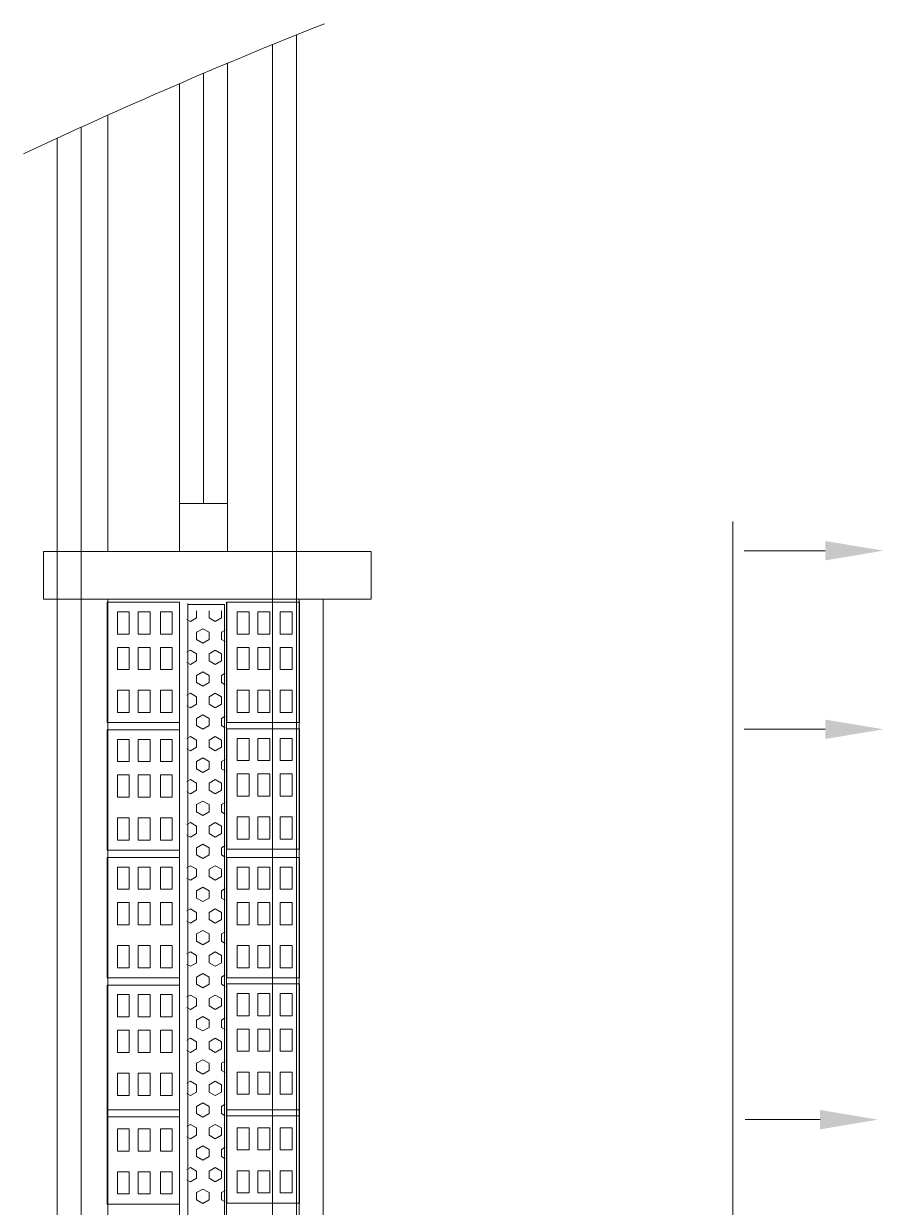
# Model space of a CAD drawing. Header units: inches. Extents: x -7543 to -822, y 102837 to 190349.
# Drawn here: x -822.1496 to -822.1047, y 102837.0857 to 102837.1475 of the extents above; entities that cross this region are included whole.
import ezdxf

# ---------------------------------------------------------------- set-up
doc = ezdxf.new("R2010")
doc.units = ezdxf.units.IN
doc.header["$MEASUREMENT"] = 0
doc.layers.add('PENCERE', color=7, linetype='Continuous', lineweight=18, true_color=0xffb360)

msp = doc.modelspace()

# ---------------------------------------------------------------- linework, layer by layer
at = {"layer": 'PENCERE'}
for p, q in [((-822.135369, 102837.146926), (-822.135369, 102837.135022)), ((-822.136619, 102837.13452), (-822.136619, 102837.146419)), ((-822.138969, 102837.145446), (-822.138969, 102837.122465)), ((-822.140219, 102837.122465), (-822.140219, 102837.144919)), ((-822.141469, 102837.144384), (-822.141469, 102837.122465)), ((-822.145219, 102837.142737), (-822.145219, 102837.119965)), ((-822.146619, 102837.131045), (-822.146619, 102837.142105)), ((-822.147869, 102837.130676), (-822.147869, 102837.141533)), ((-822.135369, 102837.135022), (-822.135369, 102837.075215)), ((-822.136619, 102837.073965), (-822.136619, 102837.13452)), ((-822.146619, 102837.073965), (-822.146619, 102837.131045)), ((-822.147869, 102837.062891), (-822.147869, 102837.130676)), ((-822.141469, 102837.122465), (-822.138969, 102837.122465)), ((-822.141469, 102837.122465), (-822.141469, 102837.119965)), ((-822.138969, 102837.122465), (-822.138969, 102837.119965)), ((-822.112565, 102837.12152), (-822.112565, 102837.057758)), ((-822.148573, 102837.117465), (-822.148573, 102837.119965)), ((-822.148573, 102837.119965), (-822.131469, 102837.119965)), ((-822.131469, 102837.117465), (-822.131469, 102837.119965)), ((-822.107742, 102837.120001), (-822.111984, 102837.120001)), ((-822.148573, 102837.117465), (-822.131469, 102837.117465)), ((-822.145257, 102837.117309), (-822.145257, 102837.111025)), ((-822.14147, 102837.117309), (-822.145257, 102837.117309)), ((-822.145219, 102837.074159), (-822.145219, 102837.117465)), ((-822.14148, 102837.117309), (-822.14148, 102837.074133)), ((-822.14147, 102837.111025), (-822.14147, 102837.117309)), ((-822.141046, 102837.11725), (-822.141046, 102837.074024)), ((-822.139016, 102837.074133), (-822.139016, 102837.117309)), ((-822.138999, 102837.117309), (-822.138999, 102837.111025)), ((-822.135212, 102837.117309), (-822.138999, 102837.117309)), ((-822.135219, 102837.074159), (-822.135219, 102837.117465)), ((-822.135212, 102837.111025), (-822.135212, 102837.117309)), ((-822.133969, 102837.073715), (-822.133969, 102837.117465)), ((-822.144714, 102837.116809), (-822.144095, 102837.116809)), ((-822.144714, 102837.115649), (-822.144714, 102837.116809)), ((-822.144095, 102837.116809), (-822.144095, 102837.115649)), ((-822.143631, 102837.116809), (-822.143013, 102837.116809)), ((-822.143631, 102837.115649), (-822.143631, 102837.116809)), ((-822.143013, 102837.116809), (-822.143013, 102837.115649)), ((-822.142471, 102837.116809), (-822.141853, 102837.116809)), ((-822.142471, 102837.115649), (-822.142471, 102837.116809)), ((-822.141853, 102837.116809), (-822.141853, 102837.115649)), ((-822.139129, 102837.11719), (-822.141046, 102837.11719)), ((-822.140581, 102837.116493), (-822.140581, 102837.116868)), ((-822.139932, 102837.116493), (-822.139932, 102837.116868)), ((-822.139282, 102837.116493), (-822.139282, 102837.116868)), ((-822.139129, 102837.074024), (-822.139129, 102837.11719)), ((-822.138456, 102837.116809), (-822.137837, 102837.116809)), ((-822.138456, 102837.115649), (-822.138456, 102837.116809)), ((-822.137837, 102837.116809), (-822.137837, 102837.115649)), ((-822.137373, 102837.116809), (-822.136755, 102837.116809)), ((-822.137373, 102837.115649), (-822.137373, 102837.116809)), ((-822.136755, 102837.116809), (-822.136755, 102837.115649)), ((-822.136214, 102837.116809), (-822.135595, 102837.116809)), ((-822.136214, 102837.115649), (-822.136214, 102837.116809)), ((-822.135595, 102837.116809), (-822.135595, 102837.115649)), ((-822.140906, 102837.116305), (-822.141083, 102837.116407)), ((-822.140581, 102837.116493), (-822.140906, 102837.116305)), ((-822.139607, 102837.116305), (-822.139932, 102837.116493)), ((-822.139282, 102837.116493), (-822.139607, 102837.116305)), ((-822.144095, 102837.115649), (-822.144714, 102837.115649)), ((-822.143013, 102837.115649), (-822.143631, 102837.115649)), ((-822.141853, 102837.115649), (-822.142471, 102837.115649)), ((-822.140256, 102837.11593), (-822.140581, 102837.115743)), ((-822.140581, 102837.115368), (-822.140581, 102837.115743)), ((-822.139932, 102837.115743), (-822.140256, 102837.11593)), ((-822.139932, 102837.115368), (-822.139932, 102837.115743)), ((-822.139083, 102837.115858), (-822.139282, 102837.115743)), ((-822.139282, 102837.115368), (-822.139282, 102837.115743)), ((-822.137837, 102837.115649), (-822.138456, 102837.115649)), ((-822.136755, 102837.115649), (-822.137373, 102837.115649)), ((-822.135595, 102837.115649), (-822.136214, 102837.115649)), ((-822.144714, 102837.114954), (-822.144095, 102837.114954)), ((-822.144714, 102837.113794), (-822.144714, 102837.114954)), ((-822.144095, 102837.114954), (-822.144095, 102837.113794)), ((-822.143631, 102837.114954), (-822.143013, 102837.114954)), ((-822.143631, 102837.113794), (-822.143631, 102837.114954)), ((-822.143013, 102837.114954), (-822.143013, 102837.113794)), ((-822.142471, 102837.114954), (-822.141853, 102837.114954)), ((-822.142471, 102837.113794), (-822.142471, 102837.114954)), ((-822.141853, 102837.114954), (-822.141853, 102837.113794)), ((-822.140906, 102837.114805), (-822.141083, 102837.114703)), ((-822.140581, 102837.114618), (-822.140906, 102837.114805)), ((-822.140256, 102837.11518), (-822.140581, 102837.115368)), ((-822.139932, 102837.115368), (-822.140256, 102837.11518)), ((-822.139607, 102837.114805), (-822.139932, 102837.114618)), ((-822.139282, 102837.114618), (-822.139607, 102837.114805)), ((-822.139083, 102837.115253), (-822.139282, 102837.115368)), ((-822.138456, 102837.114954), (-822.137837, 102837.114954)), ((-822.138456, 102837.113794), (-822.138456, 102837.114954)), ((-822.137837, 102837.114954), (-822.137837, 102837.113794)), ((-822.137373, 102837.114954), (-822.136755, 102837.114954)), ((-822.137373, 102837.113794), (-822.137373, 102837.114954)), ((-822.136755, 102837.114954), (-822.136755, 102837.113794)), ((-822.136214, 102837.114954), (-822.135595, 102837.114954)), ((-822.136214, 102837.113794), (-822.136214, 102837.114954)), ((-822.135595, 102837.114954), (-822.135595, 102837.113794)), ((-822.140906, 102837.114055), (-822.141083, 102837.114157)), ((-822.140581, 102837.114243), (-822.140906, 102837.114055)), ((-822.140581, 102837.114243), (-822.140581, 102837.114618)), ((-822.139932, 102837.114243), (-822.139932, 102837.114618)), ((-822.139607, 102837.114055), (-822.139932, 102837.114243)), ((-822.139282, 102837.114243), (-822.139607, 102837.114055)), ((-822.139282, 102837.114243), (-822.139282, 102837.114618)), ((-822.144095, 102837.113794), (-822.144714, 102837.113794)), ((-822.143013, 102837.113794), (-822.143631, 102837.113794)), ((-822.141853, 102837.113794), (-822.142471, 102837.113794)), ((-822.140256, 102837.11368), (-822.140581, 102837.113493)), ((-822.139932, 102837.113493), (-822.140256, 102837.11368)), ((-822.139083, 102837.113608), (-822.139282, 102837.113493)), ((-822.137837, 102837.113794), (-822.138456, 102837.113794)), ((-822.136755, 102837.113794), (-822.137373, 102837.113794)), ((-822.135595, 102837.113794), (-822.136214, 102837.113794)), ((-822.140581, 102837.113118), (-822.140581, 102837.113493)), ((-822.140256, 102837.11293), (-822.140581, 102837.113118)), ((-822.139932, 102837.113118), (-822.140256, 102837.11293)), ((-822.139932, 102837.113118), (-822.139932, 102837.113493)), ((-822.139282, 102837.113118), (-822.139282, 102837.113493)), ((-822.139083, 102837.113003), (-822.139282, 102837.113118)), ((-822.144714, 102837.112712), (-822.144095, 102837.112712)), ((-822.144714, 102837.111553), (-822.144714, 102837.112712)), ((-822.144095, 102837.112712), (-822.144095, 102837.111553)), ((-822.143631, 102837.112712), (-822.143013, 102837.112712)), ((-822.143631, 102837.111553), (-822.143631, 102837.112712)), ((-822.143013, 102837.112712), (-822.143013, 102837.111553)), ((-822.142471, 102837.112712), (-822.141853, 102837.112712)), ((-822.142471, 102837.111553), (-822.142471, 102837.112712)), ((-822.141853, 102837.112712), (-822.141853, 102837.111553)), ((-822.140906, 102837.112555), (-822.141083, 102837.112453)), ((-822.140581, 102837.112368), (-822.140906, 102837.112555)), ((-822.140581, 102837.111993), (-822.140581, 102837.112368)), ((-822.139607, 102837.112555), (-822.139932, 102837.112368)), ((-822.139932, 102837.111993), (-822.139932, 102837.112368)), ((-822.139282, 102837.112368), (-822.139607, 102837.112555)), ((-822.139282, 102837.111993), (-822.139282, 102837.112368)), ((-822.138456, 102837.112712), (-822.137837, 102837.112712)), ((-822.138456, 102837.111553), (-822.138456, 102837.112712)), ((-822.137837, 102837.112712), (-822.137837, 102837.111553)), ((-822.137373, 102837.112712), (-822.136755, 102837.112712)), ((-822.137373, 102837.111553), (-822.137373, 102837.112712)), ((-822.136755, 102837.112712), (-822.136755, 102837.111553)), ((-822.136214, 102837.112712), (-822.135595, 102837.112712)), ((-822.136214, 102837.111553), (-822.136214, 102837.112712)), ((-822.135595, 102837.112712), (-822.135595, 102837.111553)), ((-822.140906, 102837.111805), (-822.141083, 102837.111907)), ((-822.140581, 102837.111993), (-822.140906, 102837.111805)), ((-822.139607, 102837.111805), (-822.139932, 102837.111993)), ((-822.139282, 102837.111993), (-822.139607, 102837.111805)), ((-822.144095, 102837.111553), (-822.144714, 102837.111553)), ((-822.143013, 102837.111553), (-822.143631, 102837.111553)), ((-822.141853, 102837.111553), (-822.142471, 102837.111553)), ((-822.140256, 102837.11143), (-822.140581, 102837.111243)), ((-822.140581, 102837.110868), (-822.140581, 102837.111243)), ((-822.139932, 102837.111243), (-822.140256, 102837.11143)), ((-822.139932, 102837.110868), (-822.139932, 102837.111243)), ((-822.139083, 102837.111358), (-822.139282, 102837.111243)), ((-822.139282, 102837.110868), (-822.139282, 102837.111243)), ((-822.137837, 102837.111553), (-822.138456, 102837.111553)), ((-822.136755, 102837.111553), (-822.137373, 102837.111553)), ((-822.135595, 102837.111553), (-822.136214, 102837.111553)), ((-822.145257, 102837.111025), (-822.14147, 102837.111025)), ((-822.145257, 102837.110648), (-822.145257, 102837.104364)), ((-822.14147, 102837.110648), (-822.145257, 102837.110648)), ((-822.14147, 102837.104364), (-822.14147, 102837.110648)), ((-822.140256, 102837.11068), (-822.140581, 102837.110868)), ((-822.139932, 102837.110868), (-822.140256, 102837.11068)), ((-822.139083, 102837.110753), (-822.139282, 102837.110868)), ((-822.138999, 102837.111025), (-822.135212, 102837.111025)), ((-822.135212, 102837.110704), (-822.138999, 102837.110704)), ((-822.138999, 102837.110704), (-822.138999, 102837.10442)), ((-822.135212, 102837.10442), (-822.135212, 102837.110704)), ((-822.107742, 102837.110677), (-822.111984, 102837.110677)), ((-822.144714, 102837.110148), (-822.144095, 102837.110148)), ((-822.144714, 102837.108988), (-822.144714, 102837.110148)), ((-822.144095, 102837.110148), (-822.144095, 102837.108988)), ((-822.143631, 102837.110148), (-822.143013, 102837.110148)), ((-822.143631, 102837.108988), (-822.143631, 102837.110148)), ((-822.143013, 102837.110148), (-822.143013, 102837.108988)), ((-822.142471, 102837.110148), (-822.141853, 102837.110148)), ((-822.142471, 102837.108988), (-822.142471, 102837.110148)), ((-822.141853, 102837.110148), (-822.141853, 102837.108988)), ((-822.140906, 102837.110305), (-822.141083, 102837.110203)), ((-822.140581, 102837.110118), (-822.140906, 102837.110305)), ((-822.140581, 102837.109743), (-822.140581, 102837.110118)), ((-822.139607, 102837.110305), (-822.139932, 102837.110118)), ((-822.139932, 102837.109743), (-822.139932, 102837.110118)), ((-822.139282, 102837.110118), (-822.139607, 102837.110305)), ((-822.139282, 102837.109743), (-822.139282, 102837.110118)), ((-822.138456, 102837.110204), (-822.137837, 102837.110204)), ((-822.138456, 102837.109044), (-822.138456, 102837.110204)), ((-822.137837, 102837.110204), (-822.137837, 102837.109044)), ((-822.137373, 102837.110204), (-822.136755, 102837.110204)), ((-822.137373, 102837.109044), (-822.137373, 102837.110204)), ((-822.136755, 102837.110204), (-822.136755, 102837.109044)), ((-822.136214, 102837.110204), (-822.135595, 102837.110204)), ((-822.136214, 102837.109044), (-822.136214, 102837.110204)), ((-822.135595, 102837.110204), (-822.135595, 102837.109044)), ((-822.140906, 102837.109555), (-822.141083, 102837.109657)), ((-822.140581, 102837.109743), (-822.140906, 102837.109555)), ((-822.139607, 102837.109555), (-822.139932, 102837.109743)), ((-822.139282, 102837.109743), (-822.139607, 102837.109555)), ((-822.144095, 102837.108988), (-822.144714, 102837.108988)), ((-822.143013, 102837.108988), (-822.143631, 102837.108988)), ((-822.141853, 102837.108988), (-822.142471, 102837.108988)), ((-822.140256, 102837.10918), (-822.140581, 102837.108993)), ((-822.140581, 102837.108618), (-822.140581, 102837.108993)), ((-822.140256, 102837.10843), (-822.140581, 102837.108618)), ((-822.139932, 102837.108993), (-822.140256, 102837.10918)), ((-822.139932, 102837.108618), (-822.140256, 102837.10843)), ((-822.139932, 102837.108618), (-822.139932, 102837.108993)), ((-822.139083, 102837.109108), (-822.139282, 102837.108993)), ((-822.139282, 102837.108618), (-822.139282, 102837.108993)), ((-822.139083, 102837.108503), (-822.139282, 102837.108618)), ((-822.137837, 102837.109044), (-822.138456, 102837.109044)), ((-822.136755, 102837.109044), (-822.137373, 102837.109044)), ((-822.135595, 102837.109044), (-822.136214, 102837.109044)), ((-822.144714, 102837.108293), (-822.144095, 102837.108293)), ((-822.144714, 102837.107133), (-822.144714, 102837.108293)), ((-822.144095, 102837.108293), (-822.144095, 102837.107133)), ((-822.143631, 102837.108293), (-822.143013, 102837.108293)), ((-822.143631, 102837.107133), (-822.143631, 102837.108293)), ((-822.143013, 102837.108293), (-822.143013, 102837.107133)), ((-822.142471, 102837.108293), (-822.141853, 102837.108293)), ((-822.142471, 102837.107133), (-822.142471, 102837.108293)), ((-822.141853, 102837.108293), (-822.141853, 102837.107133)), ((-822.140906, 102837.108055), (-822.141083, 102837.107953)), ((-822.140581, 102837.107868), (-822.140906, 102837.108055)), ((-822.139607, 102837.108055), (-822.139932, 102837.107868)), ((-822.139282, 102837.107868), (-822.139607, 102837.108055)), ((-822.138456, 102837.108348), (-822.137837, 102837.108348)), ((-822.138456, 102837.107189), (-822.138456, 102837.108348)), ((-822.137837, 102837.108348), (-822.137837, 102837.107189)), ((-822.137373, 102837.108348), (-822.136755, 102837.108348)), ((-822.137373, 102837.107189), (-822.137373, 102837.108348)), ((-822.136755, 102837.108348), (-822.136755, 102837.107189)), ((-822.136214, 102837.108348), (-822.135595, 102837.108348)), ((-822.136214, 102837.107189), (-822.136214, 102837.108348)), ((-822.135595, 102837.108348), (-822.135595, 102837.107189)), ((-822.140906, 102837.107305), (-822.141083, 102837.107407)), ((-822.140581, 102837.107493), (-822.140906, 102837.107305)), ((-822.140581, 102837.107493), (-822.140581, 102837.107868)), ((-822.139932, 102837.107493), (-822.139932, 102837.107868)), ((-822.139607, 102837.107305), (-822.139932, 102837.107493)), ((-822.139282, 102837.107493), (-822.139607, 102837.107305)), ((-822.139282, 102837.107493), (-822.139282, 102837.107868)), ((-822.144095, 102837.107133), (-822.144714, 102837.107133)), ((-822.143013, 102837.107133), (-822.143631, 102837.107133)), ((-822.141853, 102837.107133), (-822.142471, 102837.107133)), ((-822.140256, 102837.10693), (-822.140581, 102837.106743)), ((-822.140581, 102837.106368), (-822.140581, 102837.106743)), ((-822.139932, 102837.106743), (-822.140256, 102837.10693)), ((-822.139932, 102837.106368), (-822.139932, 102837.106743)), ((-822.139083, 102837.106858), (-822.139282, 102837.106743)), ((-822.139282, 102837.106368), (-822.139282, 102837.106743)), ((-822.137837, 102837.107189), (-822.138456, 102837.107189)), ((-822.136755, 102837.107189), (-822.137373, 102837.107189)), ((-822.135595, 102837.107189), (-822.136214, 102837.107189)), ((-822.140256, 102837.10618), (-822.140581, 102837.106368)), ((-822.139932, 102837.106368), (-822.140256, 102837.10618)), ((-822.139083, 102837.106253), (-822.139282, 102837.106368)), ((-822.144714, 102837.106051), (-822.144095, 102837.106051)), ((-822.144714, 102837.104892), (-822.144714, 102837.106051)), ((-822.144095, 102837.106051), (-822.144095, 102837.104892)), ((-822.143631, 102837.106051), (-822.143013, 102837.106051)), ((-822.143631, 102837.104892), (-822.143631, 102837.106051)), ((-822.143013, 102837.106051), (-822.143013, 102837.104892)), ((-822.142471, 102837.106051), (-822.141853, 102837.106051)), ((-822.142471, 102837.104892), (-822.142471, 102837.106051)), ((-822.141853, 102837.106051), (-822.141853, 102837.104892)), ((-822.140906, 102837.105805), (-822.141083, 102837.105703)), ((-822.140581, 102837.105618), (-822.140906, 102837.105805)), ((-822.140581, 102837.105243), (-822.140581, 102837.105618)), ((-822.139607, 102837.105805), (-822.139932, 102837.105618)), ((-822.139932, 102837.105243), (-822.139932, 102837.105618)), ((-822.139282, 102837.105618), (-822.139607, 102837.105805)), ((-822.139282, 102837.105243), (-822.139282, 102837.105618)), ((-822.138456, 102837.106107), (-822.137837, 102837.106107)), ((-822.138456, 102837.104948), (-822.138456, 102837.106107)), ((-822.137837, 102837.106107), (-822.137837, 102837.104948)), ((-822.137373, 102837.106107), (-822.136755, 102837.106107)), ((-822.137373, 102837.104948), (-822.137373, 102837.106107)), ((-822.136755, 102837.106107), (-822.136755, 102837.104948)), ((-822.136214, 102837.106107), (-822.135595, 102837.106107)), ((-822.136214, 102837.104948), (-822.136214, 102837.106107)), ((-822.135595, 102837.106107), (-822.135595, 102837.104948)), ((-822.144095, 102837.104892), (-822.144714, 102837.104892)), ((-822.143013, 102837.104892), (-822.143631, 102837.104892)), ((-822.141853, 102837.104892), (-822.142471, 102837.104892)), ((-822.140906, 102837.105055), (-822.141083, 102837.105157)), ((-822.140581, 102837.105243), (-822.140906, 102837.105055)), ((-822.139607, 102837.105055), (-822.139932, 102837.105243)), ((-822.139282, 102837.105243), (-822.139607, 102837.105055)), ((-822.137837, 102837.104948), (-822.138456, 102837.104948)), ((-822.136755, 102837.104948), (-822.137373, 102837.104948)), ((-822.135595, 102837.104948), (-822.136214, 102837.104948)), ((-822.145257, 102837.104364), (-822.14147, 102837.104364)), ((-822.140256, 102837.10468), (-822.140581, 102837.104493)), ((-822.140581, 102837.104118), (-822.140581, 102837.104493)), ((-822.139932, 102837.104493), (-822.140256, 102837.10468)), ((-822.139932, 102837.104118), (-822.139932, 102837.104493)), ((-822.139083, 102837.104608), (-822.139282, 102837.104493)), ((-822.139282, 102837.104118), (-822.139282, 102837.104493)), ((-822.138999, 102837.10442), (-822.135212, 102837.10442)), ((-822.145257, 102837.103987), (-822.145257, 102837.097702)), ((-822.14147, 102837.103987), (-822.145257, 102837.103987)), ((-822.14147, 102837.097702), (-822.14147, 102837.103987)), ((-822.140256, 102837.10393), (-822.140581, 102837.104118)), ((-822.139932, 102837.104118), (-822.140256, 102837.10393)), ((-822.139083, 102837.104003), (-822.139282, 102837.104118)), ((-822.135212, 102837.103987), (-822.138999, 102837.103987)), ((-822.138999, 102837.103987), (-822.138999, 102837.097702)), ((-822.135212, 102837.097702), (-822.135212, 102837.103987)), ((-822.144714, 102837.103486), (-822.144095, 102837.103486)), ((-822.144714, 102837.102327), (-822.144714, 102837.103486)), ((-822.144095, 102837.103486), (-822.144095, 102837.102327)), ((-822.143631, 102837.103486), (-822.143013, 102837.103486)), ((-822.143631, 102837.102327), (-822.143631, 102837.103486)), ((-822.143013, 102837.103486), (-822.143013, 102837.102327)), ((-822.142471, 102837.103486), (-822.141853, 102837.103486)), ((-822.142471, 102837.102327), (-822.142471, 102837.103486)), ((-822.141853, 102837.103486), (-822.141853, 102837.102327)), ((-822.140906, 102837.103555), (-822.141083, 102837.103453)), ((-822.140581, 102837.103368), (-822.140906, 102837.103555)), ((-822.140581, 102837.102993), (-822.140581, 102837.103368)), ((-822.139607, 102837.103555), (-822.139932, 102837.103368)), ((-822.139932, 102837.102993), (-822.139932, 102837.103368)), ((-822.139282, 102837.103368), (-822.139607, 102837.103555)), ((-822.139282, 102837.102993), (-822.139282, 102837.103368)), ((-822.138456, 102837.103486), (-822.137837, 102837.103486)), ((-822.138456, 102837.102327), (-822.138456, 102837.103486)), ((-822.137837, 102837.103486), (-822.137837, 102837.102327)), ((-822.137373, 102837.103486), (-822.136755, 102837.103486)), ((-822.137373, 102837.102327), (-822.137373, 102837.103486)), ((-822.136755, 102837.103486), (-822.136755, 102837.102327)), ((-822.136214, 102837.103486), (-822.135595, 102837.103486)), ((-822.136214, 102837.102327), (-822.136214, 102837.103486)), ((-822.135595, 102837.103486), (-822.135595, 102837.102327)), ((-822.140906, 102837.102805), (-822.141083, 102837.102907)), ((-822.140581, 102837.102993), (-822.140906, 102837.102805)), ((-822.140256, 102837.10243), (-822.140581, 102837.102243)), ((-822.139932, 102837.102243), (-822.140256, 102837.10243)), ((-822.139607, 102837.102805), (-822.139932, 102837.102993)), ((-822.139282, 102837.102993), (-822.139607, 102837.102805)), ((-822.144095, 102837.102327), (-822.144714, 102837.102327)), ((-822.143013, 102837.102327), (-822.143631, 102837.102327)), ((-822.141853, 102837.102327), (-822.142471, 102837.102327)), ((-822.140581, 102837.101868), (-822.140581, 102837.102243)), ((-822.140256, 102837.10168), (-822.140581, 102837.101868)), ((-822.139932, 102837.101868), (-822.140256, 102837.10168)), ((-822.139932, 102837.101868), (-822.139932, 102837.102243)), ((-822.139083, 102837.102358), (-822.139282, 102837.102243)), ((-822.139282, 102837.101868), (-822.139282, 102837.102243)), ((-822.139083, 102837.101753), (-822.139282, 102837.101868)), ((-822.137837, 102837.102327), (-822.138456, 102837.102327)), ((-822.136755, 102837.102327), (-822.137373, 102837.102327)), ((-822.135595, 102837.102327), (-822.136214, 102837.102327)), ((-822.144714, 102837.101631), (-822.144095, 102837.101631)), ((-822.144714, 102837.100472), (-822.144714, 102837.101631)), ((-822.144095, 102837.101631), (-822.144095, 102837.100472)), ((-822.143631, 102837.101631), (-822.143013, 102837.101631)), ((-822.143631, 102837.100472), (-822.143631, 102837.101631)), ((-822.143013, 102837.101631), (-822.143013, 102837.100472)), ((-822.142471, 102837.101631), (-822.141853, 102837.101631)), ((-822.142471, 102837.100472), (-822.142471, 102837.101631)), ((-822.141853, 102837.101631), (-822.141853, 102837.100472)), ((-822.140906, 102837.101305), (-822.141083, 102837.101203)), ((-822.140581, 102837.101118), (-822.140906, 102837.101305)), ((-822.139607, 102837.101305), (-822.139932, 102837.101118)), ((-822.139282, 102837.101118), (-822.139607, 102837.101305)), ((-822.138456, 102837.101631), (-822.137837, 102837.101631)), ((-822.138456, 102837.100472), (-822.138456, 102837.101631)), ((-822.137837, 102837.101631), (-822.137837, 102837.100472)), ((-822.137373, 102837.101631), (-822.136755, 102837.101631)), ((-822.137373, 102837.100472), (-822.137373, 102837.101631)), ((-822.136755, 102837.101631), (-822.136755, 102837.100472)), ((-822.136214, 102837.101631), (-822.135595, 102837.101631)), ((-822.136214, 102837.100472), (-822.136214, 102837.101631)), ((-822.135595, 102837.101631), (-822.135595, 102837.100472)), ((-822.140906, 102837.100555), (-822.141083, 102837.100657)), ((-822.140581, 102837.100743), (-822.140906, 102837.100555)), ((-822.140581, 102837.100743), (-822.140581, 102837.101118)), ((-822.139932, 102837.100743), (-822.139932, 102837.101118)), ((-822.139607, 102837.100555), (-822.139932, 102837.100743)), ((-822.139282, 102837.100743), (-822.139607, 102837.100555)), ((-822.139282, 102837.100743), (-822.139282, 102837.101118)), ((-822.144095, 102837.100472), (-822.144714, 102837.100472)), ((-822.143013, 102837.100472), (-822.143631, 102837.100472)), ((-822.141853, 102837.100472), (-822.142471, 102837.100472)), ((-822.140256, 102837.10018), (-822.140581, 102837.099993)), ((-822.140581, 102837.099618), (-822.140581, 102837.099993)), ((-822.139932, 102837.099993), (-822.140256, 102837.10018)), ((-822.139932, 102837.099618), (-822.139932, 102837.099993)), ((-822.139083, 102837.100108), (-822.139282, 102837.099993)), ((-822.139282, 102837.099618), (-822.139282, 102837.099993)), ((-822.137837, 102837.100472), (-822.138456, 102837.100472)), ((-822.136755, 102837.100472), (-822.137373, 102837.100472)), ((-822.135595, 102837.100472), (-822.136214, 102837.100472)), ((-822.144714, 102837.09939), (-822.144095, 102837.09939)), ((-822.144714, 102837.09823), (-822.144714, 102837.09939)), ((-822.144095, 102837.09939), (-822.144095, 102837.09823)), ((-822.143631, 102837.09939), (-822.143013, 102837.09939)), ((-822.143631, 102837.09823), (-822.143631, 102837.09939)), ((-822.143013, 102837.09939), (-822.143013, 102837.09823)), ((-822.142471, 102837.09939), (-822.141853, 102837.09939)), ((-822.142471, 102837.09823), (-822.142471, 102837.09939)), ((-822.141853, 102837.09939), (-822.141853, 102837.09823)), ((-822.140256, 102837.09943), (-822.140581, 102837.099618)), ((-822.139932, 102837.099618), (-822.140256, 102837.09943)), ((-822.139083, 102837.099503), (-822.139282, 102837.099618)), ((-822.138456, 102837.09939), (-822.137837, 102837.09939)), ((-822.138456, 102837.09823), (-822.138456, 102837.09939)), ((-822.137837, 102837.09939), (-822.137837, 102837.09823)), ((-822.137373, 102837.09939), (-822.136755, 102837.09939)), ((-822.137373, 102837.09823), (-822.137373, 102837.09939)), ((-822.136755, 102837.09939), (-822.136755, 102837.09823)), ((-822.136214, 102837.09939), (-822.135595, 102837.09939)), ((-822.136214, 102837.09823), (-822.136214, 102837.09939)), ((-822.135595, 102837.09939), (-822.135595, 102837.09823)), ((-822.140906, 102837.099055), (-822.141083, 102837.098953)), ((-822.140581, 102837.098868), (-822.140906, 102837.099055)), ((-822.140581, 102837.098493), (-822.140581, 102837.098868)), ((-822.139607, 102837.099055), (-822.139932, 102837.098868)), ((-822.139932, 102837.098493), (-822.139932, 102837.098868)), ((-822.139282, 102837.098868), (-822.139607, 102837.099055)), ((-822.139282, 102837.098493), (-822.139282, 102837.098868)), ((-822.144095, 102837.09823), (-822.144714, 102837.09823)), ((-822.143013, 102837.09823), (-822.143631, 102837.09823)), ((-822.141853, 102837.09823), (-822.142471, 102837.09823)), ((-822.140906, 102837.098305), (-822.141083, 102837.098407)), ((-822.140581, 102837.098493), (-822.140906, 102837.098305)), ((-822.139607, 102837.098305), (-822.139932, 102837.098493)), ((-822.139282, 102837.098493), (-822.139607, 102837.098305)), ((-822.137837, 102837.09823), (-822.138456, 102837.09823)), ((-822.136755, 102837.09823), (-822.137373, 102837.09823)), ((-822.135595, 102837.09823), (-822.136214, 102837.09823)), ((-822.145257, 102837.097702), (-822.14147, 102837.097702)), ((-822.140256, 102837.09793), (-822.140581, 102837.097743)), ((-822.140581, 102837.097368), (-822.140581, 102837.097743)), ((-822.139932, 102837.097743), (-822.140256, 102837.09793)), ((-822.139932, 102837.097368), (-822.139932, 102837.097743)), ((-822.139083, 102837.097858), (-822.139282, 102837.097743)), ((-822.139282, 102837.097368), (-822.139282, 102837.097743)), ((-822.138999, 102837.097702), (-822.135212, 102837.097702)), ((-822.14147, 102837.097326), (-822.145257, 102837.097326)), ((-822.145257, 102837.097326), (-822.145257, 102837.091041)), ((-822.14147, 102837.091041), (-822.14147, 102837.097326)), ((-822.140256, 102837.09718), (-822.140581, 102837.097368)), ((-822.139932, 102837.097368), (-822.140256, 102837.09718)), ((-822.139083, 102837.097253), (-822.139282, 102837.097368)), ((-822.138999, 102837.097382), (-822.138999, 102837.091097)), ((-822.135212, 102837.097382), (-822.138999, 102837.097382)), ((-822.138456, 102837.096881), (-822.137837, 102837.096881)), ((-822.138456, 102837.095722), (-822.138456, 102837.096881)), ((-822.137837, 102837.096881), (-822.137837, 102837.095722)), ((-822.137373, 102837.096881), (-822.136755, 102837.096881)), ((-822.137373, 102837.095722), (-822.137373, 102837.096881)), ((-822.136755, 102837.096881), (-822.136755, 102837.095722)), ((-822.136214, 102837.096881), (-822.135595, 102837.096881)), ((-822.136214, 102837.095722), (-822.136214, 102837.096881)), ((-822.135595, 102837.096881), (-822.135595, 102837.095722)), ((-822.135212, 102837.091097), (-822.135212, 102837.097382)), ((-822.144714, 102837.096825), (-822.144095, 102837.096825)), ((-822.144714, 102837.095666), (-822.144714, 102837.096825)), ((-822.144095, 102837.096825), (-822.144095, 102837.095666)), ((-822.143631, 102837.096825), (-822.143013, 102837.096825)), ((-822.143631, 102837.095666), (-822.143631, 102837.096825)), ((-822.143013, 102837.096825), (-822.143013, 102837.095666)), ((-822.142471, 102837.096825), (-822.141853, 102837.096825)), ((-822.142471, 102837.095666), (-822.142471, 102837.096825)), ((-822.141853, 102837.096825), (-822.141853, 102837.095666)), ((-822.140906, 102837.096805), (-822.141083, 102837.096703)), ((-822.140581, 102837.096618), (-822.140906, 102837.096805)), ((-822.140581, 102837.096243), (-822.140906, 102837.096055)), ((-822.140581, 102837.096243), (-822.140581, 102837.096618)), ((-822.139607, 102837.096805), (-822.139932, 102837.096618)), ((-822.139932, 102837.096243), (-822.139932, 102837.096618)), ((-822.139607, 102837.096055), (-822.139932, 102837.096243)), ((-822.139282, 102837.096618), (-822.139607, 102837.096805)), ((-822.139282, 102837.096243), (-822.139607, 102837.096055)), ((-822.139282, 102837.096243), (-822.139282, 102837.096618)), ((-822.144095, 102837.095666), (-822.144714, 102837.095666)), ((-822.143013, 102837.095666), (-822.143631, 102837.095666)), ((-822.141853, 102837.095666), (-822.142471, 102837.095666)), ((-822.140906, 102837.096055), (-822.141083, 102837.096157)), ((-822.140256, 102837.09568), (-822.140581, 102837.095493)), ((-822.139932, 102837.095493), (-822.140256, 102837.09568)), ((-822.137837, 102837.095722), (-822.138456, 102837.095722)), ((-822.136755, 102837.095722), (-822.137373, 102837.095722)), ((-822.135595, 102837.095722), (-822.136214, 102837.095722)), ((-822.140581, 102837.095118), (-822.140581, 102837.095493)), ((-822.140256, 102837.09493), (-822.140581, 102837.095118)), ((-822.139932, 102837.095118), (-822.140256, 102837.09493)), ((-822.139932, 102837.095118), (-822.139932, 102837.095493)), ((-822.139083, 102837.095608), (-822.139282, 102837.095493)), ((-822.139282, 102837.095118), (-822.139282, 102837.095493)), ((-822.139083, 102837.095003), (-822.139282, 102837.095118)), ((-822.138456, 102837.095026), (-822.137837, 102837.095026)), ((-822.138456, 102837.093867), (-822.138456, 102837.095026)), ((-822.137837, 102837.095026), (-822.137837, 102837.093867)), ((-822.137373, 102837.095026), (-822.136755, 102837.095026)), ((-822.137373, 102837.093867), (-822.137373, 102837.095026)), ((-822.136755, 102837.095026), (-822.136755, 102837.093867)), ((-822.136214, 102837.095026), (-822.135595, 102837.095026)), ((-822.136214, 102837.093867), (-822.136214, 102837.095026)), ((-822.135595, 102837.095026), (-822.135595, 102837.093867)), ((-822.144714, 102837.09497), (-822.144095, 102837.09497)), ((-822.144714, 102837.093811), (-822.144714, 102837.09497)), ((-822.144095, 102837.09497), (-822.144095, 102837.093811)), ((-822.143631, 102837.09497), (-822.143013, 102837.09497)), ((-822.143631, 102837.093811), (-822.143631, 102837.09497)), ((-822.143013, 102837.09497), (-822.143013, 102837.093811)), ((-822.142471, 102837.09497), (-822.141853, 102837.09497)), ((-822.142471, 102837.093811), (-822.142471, 102837.09497)), ((-822.141853, 102837.09497), (-822.141853, 102837.093811)), ((-822.140906, 102837.094555), (-822.141083, 102837.094453)), ((-822.140581, 102837.094368), (-822.140906, 102837.094555)), ((-822.139607, 102837.094555), (-822.139932, 102837.094368)), ((-822.139282, 102837.094368), (-822.139607, 102837.094555)), ((-822.144095, 102837.093811), (-822.144714, 102837.093811)), ((-822.143013, 102837.093811), (-822.143631, 102837.093811)), ((-822.141853, 102837.093811), (-822.142471, 102837.093811)), ((-822.140906, 102837.093805), (-822.141083, 102837.093907)), ((-822.140581, 102837.093993), (-822.140906, 102837.093805)), ((-822.140581, 102837.093993), (-822.140581, 102837.094368)), ((-822.139932, 102837.093993), (-822.139932, 102837.094368)), ((-822.139607, 102837.093805), (-822.139932, 102837.093993)), ((-822.139282, 102837.093993), (-822.139607, 102837.093805)), ((-822.139282, 102837.093993), (-822.139282, 102837.094368)), ((-822.137837, 102837.093867), (-822.138456, 102837.093867)), ((-822.136755, 102837.093867), (-822.137373, 102837.093867)), ((-822.135595, 102837.093867), (-822.136214, 102837.093867)), ((-822.140256, 102837.09343), (-822.140581, 102837.093243)), ((-822.140581, 102837.092868), (-822.140581, 102837.093243)), ((-822.139932, 102837.093243), (-822.140256, 102837.09343)), ((-822.139932, 102837.092868), (-822.139932, 102837.093243)), ((-822.139083, 102837.093358), (-822.139282, 102837.093243)), ((-822.139282, 102837.092868), (-822.139282, 102837.093243)), ((-822.144714, 102837.092729), (-822.144095, 102837.092729)), ((-822.144714, 102837.091569), (-822.144714, 102837.092729)), ((-822.144095, 102837.092729), (-822.144095, 102837.091569)), ((-822.143631, 102837.092729), (-822.143013, 102837.092729)), ((-822.143631, 102837.091569), (-822.143631, 102837.092729)), ((-822.143013, 102837.092729), (-822.143013, 102837.091569)), ((-822.142471, 102837.092729), (-822.141853, 102837.092729)), ((-822.142471, 102837.091569), (-822.142471, 102837.092729)), ((-822.141853, 102837.092729), (-822.141853, 102837.091569)), ((-822.140256, 102837.09268), (-822.140581, 102837.092868)), ((-822.139932, 102837.092868), (-822.140256, 102837.09268)), ((-822.139083, 102837.092753), (-822.139282, 102837.092868)), ((-822.138456, 102837.092785), (-822.137837, 102837.092785)), ((-822.138456, 102837.091625), (-822.138456, 102837.092785)), ((-822.137837, 102837.092785), (-822.137837, 102837.091625)), ((-822.137373, 102837.092785), (-822.136755, 102837.092785)), ((-822.137373, 102837.091625), (-822.137373, 102837.092785)), ((-822.136755, 102837.092785), (-822.136755, 102837.091625)), ((-822.136214, 102837.092785), (-822.135595, 102837.092785)), ((-822.136214, 102837.091625), (-822.136214, 102837.092785)), ((-822.135595, 102837.092785), (-822.135595, 102837.091625)), ((-822.145257, 102837.092176), (-822.145257, 102837.085892)), ((-822.14147, 102837.085892), (-822.14147, 102837.092176)), ((-822.140906, 102837.092305), (-822.141083, 102837.092203)), ((-822.140581, 102837.092118), (-822.140906, 102837.092305)), ((-822.140581, 102837.091743), (-822.140581, 102837.092118)), ((-822.139607, 102837.092305), (-822.139932, 102837.092118)), ((-822.139932, 102837.091743), (-822.139932, 102837.092118)), ((-822.139282, 102837.092118), (-822.139607, 102837.092305)), ((-822.139282, 102837.091743), (-822.139282, 102837.092118)), ((-822.138999, 102837.092232), (-822.138999, 102837.085948)), ((-822.135212, 102837.085948), (-822.135212, 102837.092232)), ((-822.144095, 102837.091569), (-822.144714, 102837.091569)), ((-822.143013, 102837.091569), (-822.143631, 102837.091569)), ((-822.141853, 102837.091569), (-822.142471, 102837.091569)), ((-822.140906, 102837.091555), (-822.141083, 102837.091657)), ((-822.140581, 102837.091743), (-822.140906, 102837.091555)), ((-822.139607, 102837.091555), (-822.139932, 102837.091743)), ((-822.139282, 102837.091743), (-822.139607, 102837.091555)), ((-822.137837, 102837.091625), (-822.138456, 102837.091625)), ((-822.136755, 102837.091625), (-822.137373, 102837.091625)), ((-822.135595, 102837.091625), (-822.136214, 102837.091625)), ((-822.145257, 102837.090817), (-822.14147, 102837.090817)), ((-822.140256, 102837.09118), (-822.140581, 102837.090993)), ((-822.140581, 102837.090618), (-822.140581, 102837.090993)), ((-822.139932, 102837.090993), (-822.140256, 102837.09118)), ((-822.139932, 102837.090618), (-822.139932, 102837.090993)), ((-822.139083, 102837.091108), (-822.139282, 102837.090993)), ((-822.139282, 102837.090618), (-822.139282, 102837.090993)), ((-822.138999, 102837.090817), (-822.135212, 102837.090817)), ((-822.14147, 102837.090441), (-822.145257, 102837.090441)), ((-822.140906, 102837.090055), (-822.141083, 102837.089953)), ((-822.140581, 102837.089868), (-822.140906, 102837.090055)), ((-822.140256, 102837.09043), (-822.140581, 102837.090618)), ((-822.139932, 102837.090618), (-822.140256, 102837.09043)), ((-822.139607, 102837.090055), (-822.139932, 102837.089868)), ((-822.139282, 102837.089868), (-822.139607, 102837.090055)), ((-822.139083, 102837.090503), (-822.139282, 102837.090618)), ((-822.135212, 102837.090497), (-822.138999, 102837.090497)), ((-822.108007, 102837.090301), (-822.111927, 102837.090301)), ((-822.144714, 102837.089821), (-822.144095, 102837.089821)), ((-822.144714, 102837.088661), (-822.144714, 102837.089821)), ((-822.144095, 102837.089821), (-822.144095, 102837.088661)), ((-822.143631, 102837.089821), (-822.143013, 102837.089821)), ((-822.143631, 102837.088661), (-822.143631, 102837.089821)), ((-822.143013, 102837.089821), (-822.143013, 102837.088661)), ((-822.142471, 102837.089821), (-822.141853, 102837.089821)), ((-822.142471, 102837.088661), (-822.142471, 102837.089821)), ((-822.141853, 102837.089821), (-822.141853, 102837.088661)), ((-822.140581, 102837.089493), (-822.140906, 102837.089305)), ((-822.140581, 102837.089493), (-822.140581, 102837.089868)), ((-822.139932, 102837.089493), (-822.139932, 102837.089868)), ((-822.139607, 102837.089305), (-822.139932, 102837.089493)), ((-822.139282, 102837.089493), (-822.139607, 102837.089305)), ((-822.139282, 102837.089493), (-822.139282, 102837.089868)), ((-822.138456, 102837.089877), (-822.137837, 102837.089877)), ((-822.138456, 102837.088717), (-822.138456, 102837.089877)), ((-822.137837, 102837.089877), (-822.137837, 102837.088717)), ((-822.137373, 102837.089877), (-822.136755, 102837.089877)), ((-822.137373, 102837.088717), (-822.137373, 102837.089877)), ((-822.136755, 102837.089877), (-822.136755, 102837.088717)), ((-822.136214, 102837.089877), (-822.135595, 102837.089877)), ((-822.136214, 102837.088717), (-822.136214, 102837.089877)), ((-822.135595, 102837.089877), (-822.135595, 102837.088717)), ((-822.140906, 102837.089305), (-822.141083, 102837.089407)), ((-822.140256, 102837.08893), (-822.140581, 102837.088743)), ((-822.139932, 102837.088743), (-822.140256, 102837.08893)), ((-822.139083, 102837.088858), (-822.139282, 102837.088743)), ((-822.144095, 102837.088661), (-822.144714, 102837.088661)), ((-822.143013, 102837.088661), (-822.143631, 102837.088661)), ((-822.141853, 102837.088661), (-822.142471, 102837.088661)), ((-822.140581, 102837.088368), (-822.140581, 102837.088743)), ((-822.140256, 102837.08818), (-822.140581, 102837.088368)), ((-822.139932, 102837.088368), (-822.140256, 102837.08818)), ((-822.139932, 102837.088368), (-822.139932, 102837.088743)), ((-822.139282, 102837.088368), (-822.139282, 102837.088743)), ((-822.139083, 102837.088253), (-822.139282, 102837.088368)), ((-822.137837, 102837.088717), (-822.138456, 102837.088717)), ((-822.136755, 102837.088717), (-822.137373, 102837.088717)), ((-822.135595, 102837.088717), (-822.136214, 102837.088717)), ((-822.140906, 102837.087805), (-822.141083, 102837.087703)), ((-822.140581, 102837.087618), (-822.140906, 102837.087805)), ((-822.140581, 102837.087243), (-822.140581, 102837.087618)), ((-822.139607, 102837.087805), (-822.139932, 102837.087618)), ((-822.139932, 102837.087243), (-822.139932, 102837.087618)), ((-822.139282, 102837.087618), (-822.139607, 102837.087805)), ((-822.139282, 102837.087243), (-822.139282, 102837.087618)), ((-822.138456, 102837.087635), (-822.137837, 102837.087635)), ((-822.138456, 102837.086476), (-822.138456, 102837.087635)), ((-822.137837, 102837.087635), (-822.137837, 102837.086476)), ((-822.137373, 102837.087635), (-822.136755, 102837.087635)), ((-822.137373, 102837.086476), (-822.137373, 102837.087635)), ((-822.136755, 102837.087635), (-822.136755, 102837.086476)), ((-822.136214, 102837.087635), (-822.135595, 102837.087635)), ((-822.136214, 102837.086476), (-822.136214, 102837.087635)), ((-822.135595, 102837.087635), (-822.135595, 102837.086476)), ((-822.144714, 102837.087579), (-822.144095, 102837.087579)), ((-822.144714, 102837.08642), (-822.144714, 102837.087579)), ((-822.144095, 102837.087579), (-822.144095, 102837.08642)), ((-822.143631, 102837.087579), (-822.143013, 102837.087579)), ((-822.143631, 102837.08642), (-822.143631, 102837.087579)), ((-822.143013, 102837.087579), (-822.143013, 102837.08642)), ((-822.142471, 102837.087579), (-822.141853, 102837.087579)), ((-822.142471, 102837.08642), (-822.142471, 102837.087579)), ((-822.141853, 102837.087579), (-822.141853, 102837.08642)), ((-822.140906, 102837.087055), (-822.141083, 102837.087157)), ((-822.140581, 102837.087243), (-822.140906, 102837.087055)), ((-822.139607, 102837.087055), (-822.139932, 102837.087243)), ((-822.139282, 102837.087243), (-822.139607, 102837.087055)), ((-822.144095, 102837.08642), (-822.144714, 102837.08642)), ((-822.143013, 102837.08642), (-822.143631, 102837.08642)), ((-822.141853, 102837.08642), (-822.142471, 102837.08642)), ((-822.140256, 102837.08668), (-822.140581, 102837.086493)), ((-822.140581, 102837.086118), (-822.140581, 102837.086493)), ((-822.139932, 102837.086493), (-822.140256, 102837.08668)), ((-822.139932, 102837.086118), (-822.139932, 102837.086493)), ((-822.139083, 102837.086608), (-822.139282, 102837.086493)), ((-822.139282, 102837.086118), (-822.139282, 102837.086493)), ((-822.137837, 102837.086476), (-822.138456, 102837.086476)), ((-822.136755, 102837.086476), (-822.137373, 102837.086476)), ((-822.135595, 102837.086476), (-822.136214, 102837.086476)), ((-822.145257, 102837.085892), (-822.14147, 102837.085892)), ((-822.140256, 102837.08593), (-822.140581, 102837.086118)), ((-822.139932, 102837.086118), (-822.140256, 102837.08593)), ((-822.139083, 102837.086003), (-822.139282, 102837.086118)), ((-822.138999, 102837.085948), (-822.135212, 102837.085948))]:
    msp.add_line(p, q, dxfattribs=at)
msp.add_arc((-822.030851, 102836.887469), 0.279717, 111.61742, 115.12441, dxfattribs=at)
for points in [[(-822.107742, 102837.120507), (-822.104705, 102837.120001), (-822.107742, 102837.119494)], [(-822.107742, 102837.111183), (-822.104705, 102837.110677), (-822.107742, 102837.11017)], [(-822.108007, 102837.090807), (-822.10497, 102837.090301), (-822.108007, 102837.089794)]]:
    msp.add_solid(points, dxfattribs=at)

doc.saveas('drawing.dxf')
